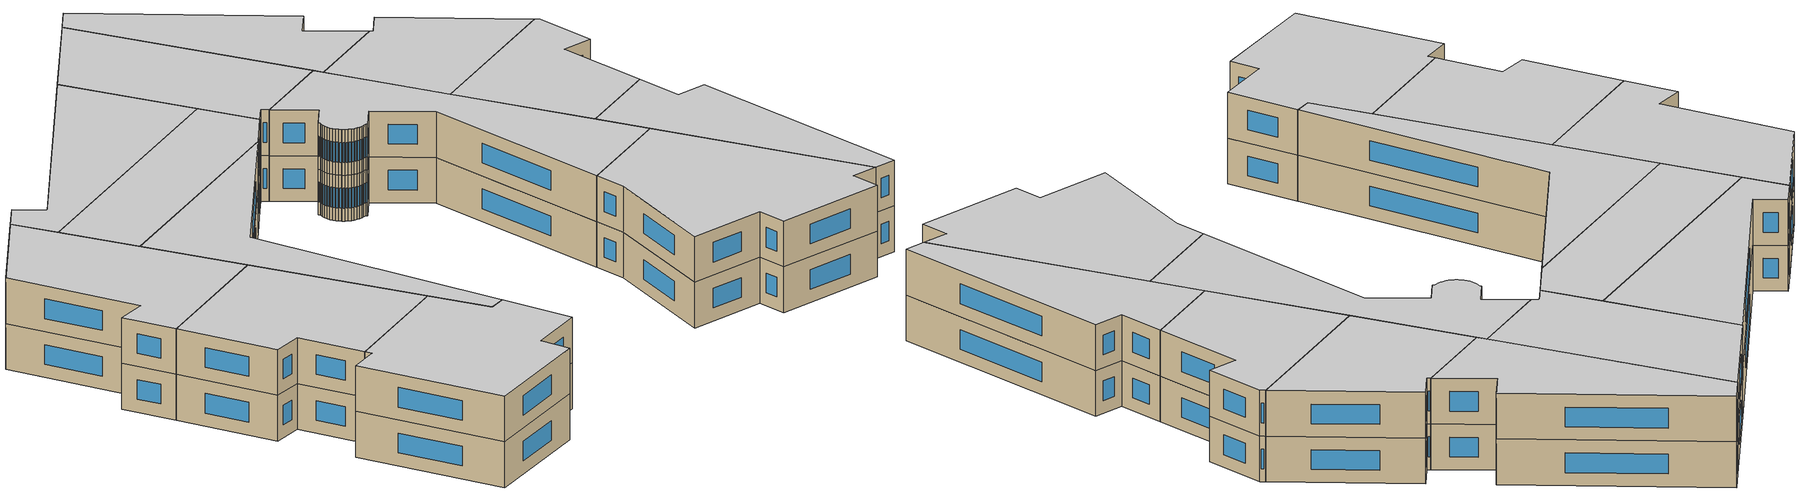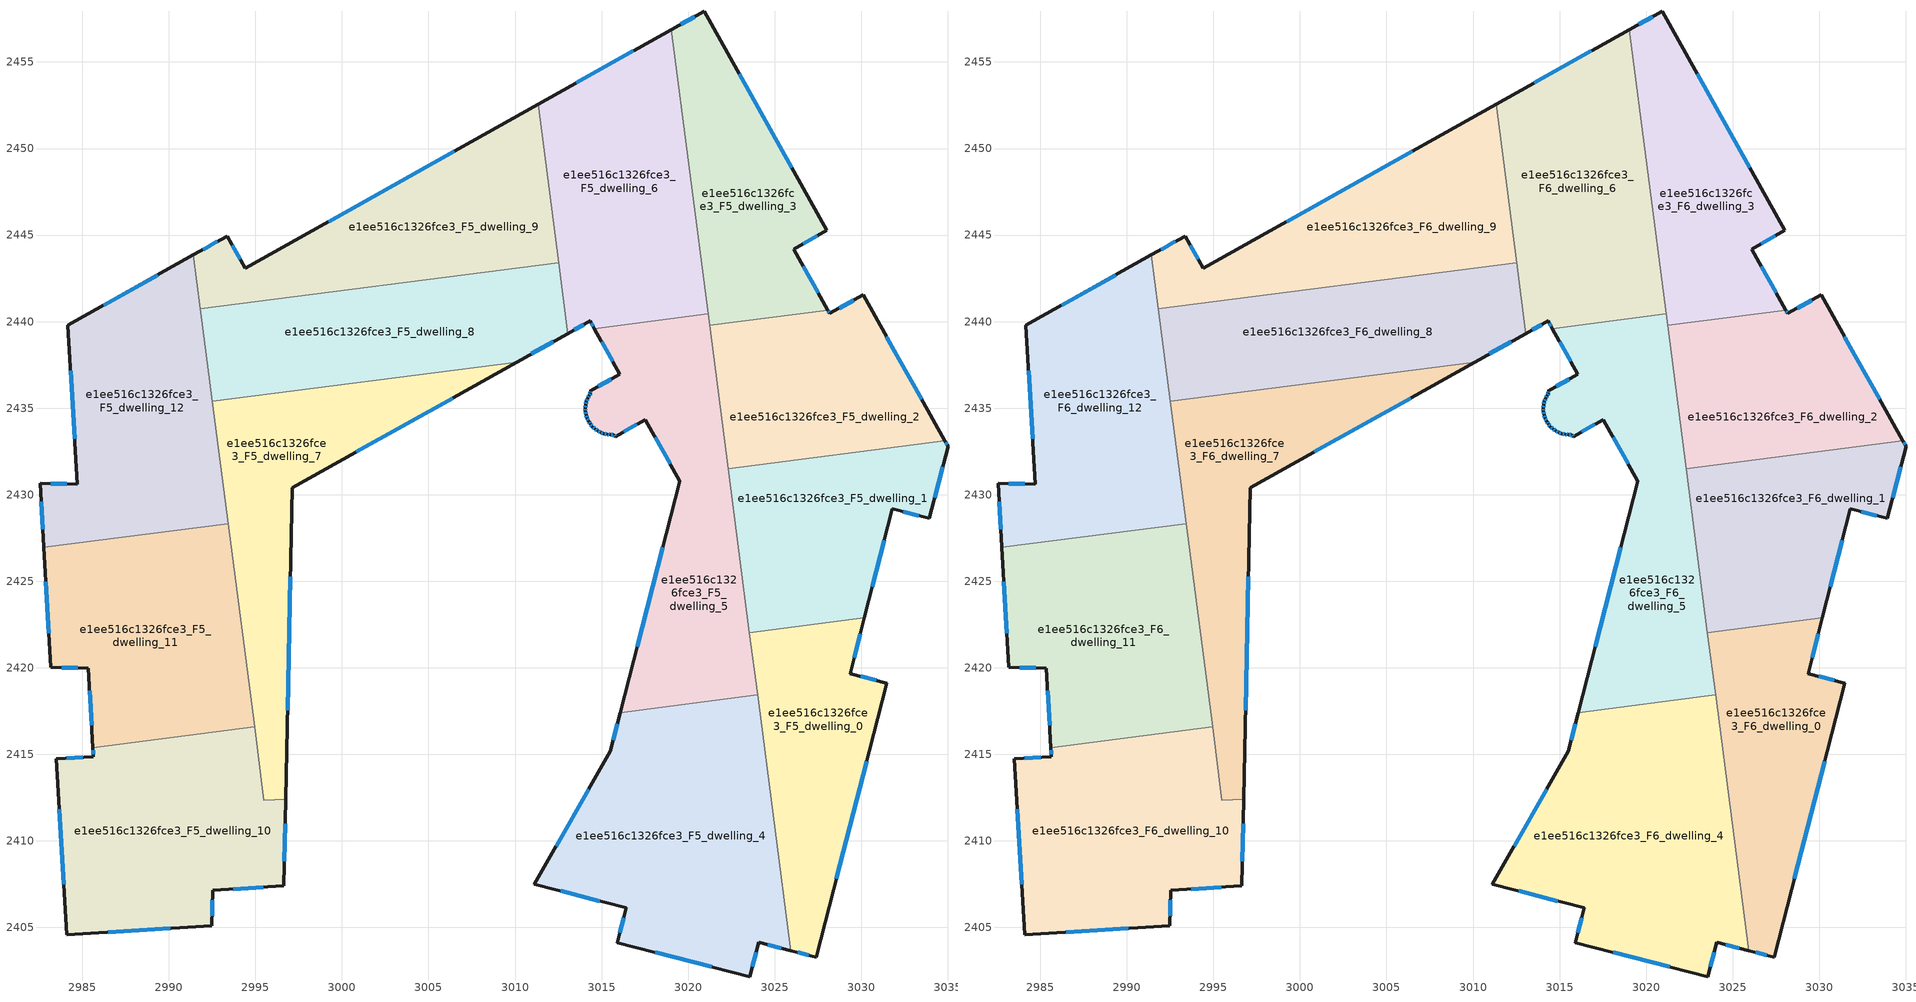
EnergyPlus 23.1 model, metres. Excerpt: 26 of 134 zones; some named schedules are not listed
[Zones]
e1ee516c1326fce3_F5_dwelling_0
 floor to e1ee516c1326fce3_F4_dwelling_0 (EU_floor_Construction): 3030.19,2422.88 3029.36,2419.67 3031.49,2419.12 3027.41,2403.29 3025.92,2403.67 3023.54,2422.03 z15
 wall outside (EU_wall_Construction): 3025.92,2403.67 3027.41,2403.29 3031.49,2419.12 3029.36,2419.67 3030.19,2422.88 z15:18
 wall to e1ee516c1326fce3_F5_dwelling_1 (EU_wall_Construction): 3030.19,2422.88 3023.54,2422.03 z15:18
 wall to e1ee516c1326fce3_F5_dwelling_4 (EU_wall_Construction): 3024.01,2418.43 3025.92,2403.67 z15:18
 wall to e1ee516c1326fce3_F5_dwelling_5 (EU_wall_Construction): 3023.54,2422.02 3024.01,2418.43 z15:18
 window (EU_Window_Construction): 3029.6,2420.59 3029.95,2421.97 / 3030.88,2419.28 3029.97,2419.51 / 3028.57,2407.81 3030.32,2414.6 / 3026.34,2403.56 3026.98,2403.4 z15.86:17.14
e1ee516c1326fce3_F5_dwelling_1
 floor to e1ee516c1326fce3_F4_dwelling_1 (EU_floor_Construction): 3034.84,2433.11 3035.01,2432.79 3033.94,2428.64 3031.8,2429.18 3030.19,2422.88 3023.54,2422.03 3022.32,2431.49 z15
 wall outside (EU_wall_Construction): 3030.19,2422.88 3031.8,2429.18 3033.94,2428.64 3035.01,2432.79 3034.84,2433.11 z15:18
 wall to e1ee516c1326fce3_F5_dwelling_2 (EU_wall_Construction): 3034.84,2433.11 3022.32,2431.49 z15:18
 wall to e1ee516c1326fce3_F5_dwelling_5 (EU_wall_Construction): 3022.32,2431.49 3023.54,2422.03 z15:18
 window (EU_Window_Construction): 3030.65,2424.68 3031.34,2427.38 / 3034.96,2432.89 3034.89,2433.02 / 3034.25,2429.83 3034.71,2431.61 / 3032.41,2429.03 3033.33,2428.79 z15.86:17.14
e1ee516c1326fce3_F5_dwelling_10
 floor to e1ee516c1326fce3_F4_dwelling_10 (EU_floor_Construction): 2994.95,2416.58 2995.5,2412.35 2996.75,2412.42 2996.64,2407.4 2992.53,2407.15 2992.48,2405.08 2984.1,2404.59 2983.5,2414.74 2985.64,2414.87 2985.61,2415.37 z15
 wall outside (EU_wall_Construction): 2985.61,2415.37 2985.64,2414.87 2983.5,2414.74 2984.1,2404.59 2992.48,2405.08 2992.53,2407.15 2996.64,2407.4 2996.75,2412.42 z15:18
 wall to e1ee516c1326fce3_F5_dwelling_11 (EU_wall_Construction): 2994.95,2416.58 2985.61,2415.37 z15:18
 wall to e1ee516c1326fce3_F5_dwelling_7 (EU_wall_Construction): 2996.75,2412.42 2995.5,2412.35 2994.95,2416.58 z15:18
 window (EU_Window_Construction): 2992.5,2405.67 2992.52,2406.56 / 2986.49,2404.73 2990.09,2404.94 / 2983.67,2411.84 2983.93,2407.49 / 2985.03,2414.83 2984.11,2414.78 / 2985.62,2415.23 2985.64,2415.01 / 2996.67,2408.83 2996.72,2410.98 / 2993.71,2407.22 2995.47,2407.33 z15.86:17.14
e1ee516c1326fce3_F5_dwelling_11
 floor to e1ee516c1326fce3_F4_dwelling_11 (EU_floor_Construction): 2993.43,2428.33 2994.95,2416.58 2985.61,2415.37 2985.34,2419.98 2983.18,2420.03 2982.78,2426.95 z15
 wall outside (EU_wall_Construction): 2982.78,2426.95 2983.18,2420.03 2985.34,2419.98 2985.61,2415.37 z15:18
 wall to e1ee516c1326fce3_F5_dwelling_12 (EU_wall_Construction): 2993.43,2428.33 2982.78,2426.95 z15:18
 wall to e1ee516c1326fce3_F5_dwelling_7 (EU_wall_Construction): 2994.95,2416.58 2993.43,2428.33 z15:18
 window (EU_Window_Construction): 2985.42,2418.66 2985.54,2416.69 / 2983.8,2420.02 2984.72,2419.99 / 2982.89,2424.97 2983.07,2422.01 z15.86:17.14
e1ee516c1326fce3_F5_dwelling_12
 floor to e1ee516c1326fce3_F4_dwelling_12 (EU_floor_Construction): 2991.42,2443.85 2993.43,2428.33 2982.78,2426.95 2982.56,2430.66 2984.71,2430.62 2984.17,2439.79 z15
 wall outside (EU_wall_Construction): 2991.42,2443.85 2984.17,2439.79 2984.71,2430.62 2982.56,2430.66 2982.78,2426.95 z15:18
 wall to e1ee516c1326fce3_F5_dwelling_8 (EU_wall_Construction): 2992.52,2435.39 2991.82,2440.73 z15:18
 wall to e1ee516c1326fce3_F5_dwelling_9 (EU_wall_Construction): 2991.82,2440.74 2991.42,2443.85 z15:18
 wall to e1ee516c1326fce3_F5_dwelling_7 (EU_wall_Construction): 2993.43,2428.33 2992.52,2435.39 z15:18
 window (EU_Window_Construction): 2989.35,2442.69 2986.24,2440.95 / 2982.62,2429.6 2982.71,2428.01 / 2984.1,2430.63 2983.17,2430.64 / 2984.33,2437.17 2984.56,2433.24 z15.86:17.14
e1ee516c1326fce3_F5_dwelling_2
 floor to e1ee516c1326fce3_F4_dwelling_2 (EU_floor_Construction): 3030.11,2441.54 3034.84,2433.11 3022.32,2431.49 3021.25,2439.79 3028.07,2440.67 3028.18,2440.47 z15
 wall outside (EU_wall_Construction): 3034.84,2433.11 3030.11,2441.54 3028.18,2440.47 3028.07,2440.67 z15:18
 wall to e1ee516c1326fce3_F5_dwelling_3 (EU_wall_Construction): 3028.07,2440.67 3021.25,2439.79 z15:18
 wall to e1ee516c1326fce3_F5_dwelling_5 (EU_wall_Construction): 3021.25,2439.79 3022.32,2431.49 z15:18
 window (EU_Window_Construction): 3028.15,2440.53 3028.1,2440.61 / 3029.56,2441.24 3028.73,2440.78 / 3033.48,2435.52 3031.46,2439.13 z15.86:17.14
e1ee516c1326fce3_F5_dwelling_3
 floor to e1ee516c1326fce3_F4_dwelling_3 (EU_floor_Construction): 3020.92,2457.93 3028.02,2445.27 3026.1,2444.19 3028.07,2440.67 3021.25,2439.79 3019.03,2456.87 z15
 wall outside (EU_wall_Construction): 3028.07,2440.67 3026.1,2444.19 3028.02,2445.27 3020.92,2457.93 3019.03,2456.87 z15:18
 wall to e1ee516c1326fce3_F5_dwelling_6 (EU_wall_Construction): 3019.04,2456.87 3021.16,2440.45 z15:18
 wall to e1ee516c1326fce3_F5_dwelling_5 (EU_wall_Construction): 3021.16,2440.45 3021.25,2439.79 z15:18
 window (EU_Window_Construction): 3020.38,2457.62 3019.57,2457.17 / 3025.99,2448.89 3022.95,2454.31 / 3026.65,2444.5 3027.47,2444.96 / 3027.51,2441.68 3026.66,2443.19 z15.86:17.14
e1ee516c1326fce3_F5_dwelling_4
 floor to e1ee516c1326fce3_F4_dwelling_4 (EU_floor_Construction): 3024.01,2418.43 3025.92,2403.67 3024.08,2404.14 3023.56,2402.16 3015.9,2404.13 3016.42,2406.14 3011.12,2407.5 3015.51,2415.18 3016.08,2417.41 z15
 wall outside (EU_wall_Construction): 3016.08,2417.41 3015.51,2415.18 3011.12,2407.5 3016.42,2406.14 3015.9,2404.13 3023.56,2402.16 3024.08,2404.14 3025.92,2403.67 z15:18
 wall to e1ee516c1326fce3_F5_dwelling_5 (EU_wall_Construction): 3024.01,2418.43 3016.08,2417.41 z15:18
 window (EU_Window_Construction): 3016.27,2405.56 3016.05,2404.7 / 3012.64,2407.11 3014.9,2406.53 / 3014.25,2412.98 3012.37,2409.69 / 3015.92,2416.77 3015.67,2415.82 / 3024.6,2404 3025.39,2403.8 / 3023.71,2402.72 3023.93,2403.57 / 3018.09,2403.57 3021.37,2402.72 z15.86:17.14
e1ee516c1326fce3_F5_dwelling_5
 floor to e1ee516c1326fce3_F4_dwelling_5 (EU_floor_Construction): 3021.16,2440.45 3024.01,2418.43 3016.08,2417.41 3019.53,2430.78 3017.53,2434.34 3015.78,2433.36 3015.71,2433.47 3015.51,2433.46 3015.32,2433.48 3015.12,2433.53 3014.94,2433.6 3014.77,2433.69 3014.61,2433.8 3014.47,2433.93 3014.34,2434.09 3014.25,2434.23 3014.24,2434.25 3014.16,2434.43 3014.1,2434.62 3014.07,2434.81 3014.06,2435 3014.08,2435.2 3014.12,2435.39 3014.19,2435.57 3014.28,2435.75 3014.37,2435.88 3014.31,2435.98 3016.06,2436.96 3014.59,2439.6 z15
 wall outside (EU_wall_Construction): 3014.59,2439.6 3016.06,2436.96 3014.31,2435.98 3014.37,2435.88 3014.28,2435.75 3014.19,2435.57 3014.12,2435.39 3014.08,2435.2 3014.06,2435 3014.07,2434.81 3014.1,2434.62 3014.16,2434.43 3014.24,2434.25 3014.25,2434.23 3014.34,2434.09 3014.47,2433.93 3014.61,2433.8 3014.77,2433.69 3014.94,2433.6 3015.12,2433.53 3015.32,2433.48 3015.51,2433.46 3015.71,2433.47 3015.78,2433.36 3017.53,2434.34 3019.53,2430.78 3016.08,2417.41 z15:18
 wall to e1ee516c1326fce3_F5_dwelling_6 (EU_wall_Construction): 3021.16,2440.45 3014.59,2439.6 z15:18
 window (EU_Window_Construction): 3018.54,2426.96 3017.07,2421.23 / 3018.1,2433.33 3018.96,2431.8 / 3016.28,2433.64 3017.03,2434.06 / 3015.73,2433.44 3015.76,2433.39 / 3015.57,2433.47 3015.65,2433.47 / 3015.37,2433.48 3015.46,2433.47 / 3015.18,2433.51 3015.26,2433.5 / 3014.99,2433.58 3015.07,2433.55 / 3014.82,2433.66 3014.89,2433.62 / 3014.66,2433.77 3014.72,2433.72 / 3014.51,2433.9 3014.57,2433.84 / 3014.38,2434.04 3014.43,2433.98 / 3014.28,2434.19 3014.32,2434.13 / 3014.18,2434.38 3014.22,2434.3 / 3014.12,2434.56 3014.14,2434.48 / 3014.08,2434.75 3014.09,2434.67 / 3014.06,2434.95 3014.07,2434.87 / 3014.07,2435.14 3014.07,2435.06 / 3014.11,2435.34 3014.09,2435.25 / 3014.17,2435.52 3014.14,2435.44 / 3014.26,2435.7 3014.22,2435.62 / 3014.35,2435.84 3014.31,2435.78 / 3014.33,2435.95 3014.36,2435.91 / 3015.56,2436.68 3014.81,2436.26 / 3015.01,2438.84 3015.64,2437.71 z15.86:17.14
e1ee516c1326fce3_F5_dwelling_6
 floor to e1ee516c1326fce3_F4_dwelling_6 (EU_floor_Construction): 3019.03,2456.87 3021.16,2440.45 3014.59,2439.6 3014.34,2440.04 3013.04,2439.31 3011.33,2452.55 z15
 wall outside (EU_wall_Construction): 3019.03,2456.87 3011.33,2452.55 / 3013.04,2439.31 3014.34,2440.04 3014.59,2439.6 z15:18
 wall to e1ee516c1326fce3_F5_dwelling_9 (EU_wall_Construction): 3011.33,2452.55 3012.51,2443.41 z15:18
 wall to e1ee516c1326fce3_F5_dwelling_8 (EU_wall_Construction): 3012.51,2443.41 3013.04,2439.31 z15:18
 window (EU_Window_Construction): 3016.83,2455.64 3013.53,2453.79 / 3014.41,2439.91 3014.51,2439.72 / 3013.41,2439.52 3013.97,2439.83 z15.86:17.14
e1ee516c1326fce3_F5_dwelling_7
 floor to e1ee516c1326fce3_F4_dwelling_7 (EU_floor_Construction): 3010.1,2437.66 2997.14,2430.39 2996.75,2412.42 2995.5,2412.35 2992.52,2435.39 z15
 wall outside (EU_wall_Construction): 2996.75,2412.42 2997.14,2430.39 3010.1,2437.66 z15:18
 wall to e1ee516c1326fce3_F5_dwelling_8 (EU_wall_Construction): 3010.1,2437.66 2992.52,2435.39 z15:18
 window (EU_Window_Construction): 3000.84,2432.47 3006.39,2435.58 / 2996.86,2417.56 2997.03,2425.26 z15.86:17.14
e1ee516c1326fce3_F5_dwelling_8
 floor to e1ee516c1326fce3_F4_dwelling_8 (EU_floor_Construction): 3012.51,2443.41 3013.04,2439.31 3010.1,2437.66 2992.52,2435.39 2991.82,2440.74 z15
 wall outside (EU_wall_Construction): 3010.1,2437.66 3013.04,2439.31 z15:18
 wall to e1ee516c1326fce3_F5_dwelling_9 (EU_wall_Construction): 3012.51,2443.41 2991.82,2440.74 z15:18
 window (EU_Window_Construction): 3010.94,2438.13 3012.2,2438.84 z15.86:17.14
e1ee516c1326fce3_F5_dwelling_9
 floor to e1ee516c1326fce3_F4_dwelling_9 (EU_floor_Construction): 3011.33,2452.55 3012.51,2443.41 2991.82,2440.74 2991.42,2443.85 2993.37,2444.95 2994.41,2443.07 z15
 wall outside (EU_wall_Construction): 3011.33,2452.55 2994.41,2443.07 2993.37,2444.95 2991.42,2443.85 z15:18
 window (EU_Window_Construction): 3006.5,2449.84 2999.25,2445.78 / 2992.81,2444.63 2991.98,2444.17 / 2994.11,2443.61 2993.67,2444.41 z15.86:17.14
e1ee516c1326fce3_F6_dwelling_0
 floor to e1ee516c1326fce3_F5_dwelling_0 (EU_floor_Construction): 3030.19,2422.88 3029.36,2419.67 3031.49,2419.12 3027.41,2403.29 3025.92,2403.67 3023.54,2422.03 z18
 wall outside (EU_wall_Construction): 3025.92,2403.67 3027.41,2403.29 3031.49,2419.12 3029.36,2419.67 3030.19,2422.88 z18:21
 wall to e1ee516c1326fce3_F6_dwelling_1 (EU_wall_Construction): 3030.19,2422.88 3023.54,2422.03 z18:21
 wall to e1ee516c1326fce3_F6_dwelling_4 (EU_wall_Construction): 3024.01,2418.43 3025.92,2403.67 z18:21
 wall to e1ee516c1326fce3_F6_dwelling_5 (EU_wall_Construction): 3023.54,2422.02 3024.01,2418.43 z18:21
 window (EU_Window_Construction): 3029.6,2420.59 3029.95,2421.97 / 3030.88,2419.28 3029.97,2419.51 / 3028.57,2407.81 3030.32,2414.6 / 3026.34,2403.56 3026.98,2403.4 z18.86:20.14
 ceiling to e1ee516c1326fce3_F7_dwelling_0 (EU_floor_Construction): 3027.41,2403.29 3031.49,2419.12 3029.36,2419.67 3030.19,2422.88 3023.54,2422.03 3025.92,2403.67 z21
e1ee516c1326fce3_F6_dwelling_1
 floor to e1ee516c1326fce3_F5_dwelling_1 (EU_floor_Construction): 3034.84,2433.11 3035.01,2432.79 3033.94,2428.64 3031.8,2429.18 3030.19,2422.88 3023.54,2422.03 3022.32,2431.49 z18
 wall outside (EU_wall_Construction): 3030.19,2422.88 3031.8,2429.18 3033.94,2428.64 3035.01,2432.79 3034.84,2433.11 z18:21
 wall to e1ee516c1326fce3_F6_dwelling_2 (EU_wall_Construction): 3034.84,2433.11 3022.32,2431.49 z18:21
 wall to e1ee516c1326fce3_F6_dwelling_5 (EU_wall_Construction): 3022.32,2431.49 3023.54,2422.03 z18:21
 window (EU_Window_Construction): 3030.65,2424.68 3031.34,2427.38 / 3034.96,2432.89 3034.89,2433.02 / 3034.25,2429.83 3034.71,2431.61 / 3032.41,2429.03 3033.33,2428.79 z18.86:20.14
 ceiling to e1ee516c1326fce3_F7_dwelling_1 (EU_floor_Construction): 3030.19,2422.88 3031.8,2429.18 3033.94,2428.64 3035.01,2432.79 3034.84,2433.11 3022.32,2431.49 3023.54,2422.03 z21
e1ee516c1326fce3_F6_dwelling_10
 floor to e1ee516c1326fce3_F5_dwelling_10 (EU_floor_Construction): 2994.95,2416.58 2995.5,2412.35 2996.75,2412.42 2996.64,2407.4 2992.53,2407.15 2992.48,2405.08 2984.1,2404.59 2983.5,2414.74 2985.64,2414.87 2985.61,2415.37 z18
 wall outside (EU_wall_Construction): 2985.61,2415.37 2985.64,2414.87 2983.5,2414.74 2984.1,2404.59 2992.48,2405.08 2992.53,2407.15 2996.64,2407.4 2996.75,2412.42 z18:21
 wall to e1ee516c1326fce3_F6_dwelling_11 (EU_wall_Construction): 2994.95,2416.58 2985.61,2415.37 z18:21
 wall to e1ee516c1326fce3_F6_dwelling_7 (EU_wall_Construction): 2996.75,2412.42 2995.5,2412.35 2994.95,2416.58 z18:21
 window (EU_Window_Construction): 2992.5,2405.67 2992.52,2406.56 / 2986.49,2404.73 2990.09,2404.94 / 2983.67,2411.84 2983.93,2407.49 / 2985.03,2414.83 2984.11,2414.78 / 2985.62,2415.23 2985.64,2415.01 / 2996.67,2408.83 2996.72,2410.98 / 2993.71,2407.22 2995.47,2407.33 z18.86:20.14
 ceiling to e1ee516c1326fce3_F7_dwelling_10 (EU_floor_Construction): 2996.64,2407.4 2996.75,2412.42 2995.5,2412.35 2994.95,2416.58 2985.61,2415.37 2985.64,2414.87 2983.5,2414.74 2984.1,2404.59 2992.48,2405.08 2992.53,2407.15 z21
e1ee516c1326fce3_F6_dwelling_11
 floor to e1ee516c1326fce3_F5_dwelling_11 (EU_floor_Construction): 2993.43,2428.33 2994.95,2416.58 2985.61,2415.37 2985.34,2419.98 2983.18,2420.03 2982.78,2426.95 z18
 wall outside (EU_wall_Construction): 2982.78,2426.95 2983.18,2420.03 2985.34,2419.98 2985.61,2415.37 z18:21
 wall to e1ee516c1326fce3_F6_dwelling_12 (EU_wall_Construction): 2993.43,2428.33 2982.78,2426.95 z18:21
 wall to e1ee516c1326fce3_F6_dwelling_7 (EU_wall_Construction): 2994.95,2416.58 2993.43,2428.33 z18:21
 window (EU_Window_Construction): 2985.42,2418.66 2985.54,2416.69 / 2983.8,2420.02 2984.72,2419.99 / 2982.89,2424.97 2983.07,2422.01 z18.86:20.14
 ceiling to e1ee516c1326fce3_F7_dwelling_11 (EU_floor_Construction): 2994.95,2416.58 2993.43,2428.33 2982.78,2426.95 2983.18,2420.03 2985.34,2419.98 2985.61,2415.37 z21
e1ee516c1326fce3_F6_dwelling_12
 floor to e1ee516c1326fce3_F5_dwelling_12 (EU_floor_Construction): 2991.42,2443.85 2993.43,2428.33 2982.78,2426.95 2982.56,2430.66 2984.71,2430.62 2984.17,2439.79 z18
 wall outside (EU_wall_Construction): 2991.42,2443.85 2984.17,2439.79 2984.71,2430.62 2982.56,2430.66 2982.78,2426.95 z18:21
 wall to e1ee516c1326fce3_F6_dwelling_8 (EU_wall_Construction): 2992.52,2435.39 2991.82,2440.73 z18:21
 wall to e1ee516c1326fce3_F6_dwelling_9 (EU_wall_Construction): 2991.82,2440.74 2991.42,2443.85 z18:21
 wall to e1ee516c1326fce3_F6_dwelling_7 (EU_wall_Construction): 2993.43,2428.33 2992.52,2435.39 z18:21
 window (EU_Window_Construction): 2989.35,2442.69 2986.24,2440.95 / 2982.62,2429.6 2982.71,2428.01 / 2984.1,2430.63 2983.17,2430.64 / 2984.33,2437.17 2984.56,2433.24 z18.86:20.14
 ceiling to e1ee516c1326fce3_F7_dwelling_12 (EU_floor_Construction): 2993.43,2428.33 2991.42,2443.85 2984.17,2439.79 2984.71,2430.62 2982.56,2430.66 2982.78,2426.95 z21
e1ee516c1326fce3_F6_dwelling_2
 floor to e1ee516c1326fce3_F5_dwelling_2 (EU_floor_Construction): 3030.11,2441.54 3034.84,2433.11 3022.32,2431.49 3021.25,2439.79 3028.07,2440.67 3028.18,2440.47 z18
 wall outside (EU_wall_Construction): 3034.84,2433.11 3030.11,2441.54 3028.18,2440.47 3028.07,2440.67 z18:21
 wall to e1ee516c1326fce3_F6_dwelling_3 (EU_wall_Construction): 3028.07,2440.67 3021.25,2439.79 z18:21
 wall to e1ee516c1326fce3_F6_dwelling_5 (EU_wall_Construction): 3021.25,2439.79 3022.32,2431.49 z18:21
 window (EU_Window_Construction): 3028.15,2440.53 3028.1,2440.61 / 3029.56,2441.24 3028.73,2440.78 / 3033.48,2435.52 3031.46,2439.13 z18.86:20.14
 ceiling to e1ee516c1326fce3_F7_dwelling_2 (EU_floor_Construction): 3034.84,2433.11 3030.11,2441.54 3028.18,2440.47 3028.07,2440.67 3021.25,2439.79 3022.32,2431.49 z21
e1ee516c1326fce3_F6_dwelling_3
 floor to e1ee516c1326fce3_F5_dwelling_3 (EU_floor_Construction): 3020.92,2457.93 3028.02,2445.27 3026.1,2444.19 3028.07,2440.67 3021.25,2439.79 3019.03,2456.87 z18
 wall outside (EU_wall_Construction): 3028.07,2440.67 3026.1,2444.19 3028.02,2445.27 3020.92,2457.93 3019.03,2456.87 z18:21
 wall to e1ee516c1326fce3_F6_dwelling_6 (EU_wall_Construction): 3019.04,2456.87 3021.16,2440.45 z18:21
 wall to e1ee516c1326fce3_F6_dwelling_5 (EU_wall_Construction): 3021.16,2440.45 3021.25,2439.79 z18:21
 window (EU_Window_Construction): 3020.38,2457.62 3019.57,2457.17 / 3025.99,2448.89 3022.95,2454.31 / 3026.65,2444.5 3027.47,2444.96 / 3027.51,2441.68 3026.66,2443.19 z18.86:20.14
 ceiling to e1ee516c1326fce3_F7_dwelling_3 (EU_floor_Construction): 3028.07,2440.67 3026.1,2444.19 3028.02,2445.27 3020.92,2457.93 3019.03,2456.87 3021.25,2439.79 z21
e1ee516c1326fce3_F6_dwelling_4
 floor to e1ee516c1326fce3_F5_dwelling_4 (EU_floor_Construction): 3024.01,2418.43 3025.92,2403.67 3024.08,2404.14 3023.56,2402.16 3015.9,2404.13 3016.42,2406.14 3011.12,2407.5 3015.51,2415.18 3016.08,2417.41 z18
 wall outside (EU_wall_Construction): 3016.08,2417.41 3015.51,2415.18 3011.12,2407.5 3016.42,2406.14 3015.9,2404.13 3023.56,2402.16 3024.08,2404.14 3025.92,2403.67 z18:21
 wall to e1ee516c1326fce3_F6_dwelling_5 (EU_wall_Construction): 3024.01,2418.43 3016.08,2417.41 z18:21
 window (EU_Window_Construction): 3016.27,2405.56 3016.05,2404.7 / 3012.64,2407.11 3014.9,2406.53 / 3014.25,2412.98 3012.37,2409.69 / 3015.92,2416.77 3015.67,2415.82 / 3024.6,2404 3025.39,2403.8 / 3023.71,2402.72 3023.93,2403.57 / 3018.09,2403.57 3021.37,2402.72 z18.86:20.14
 ceiling to e1ee516c1326fce3_F7_dwelling_4 (EU_floor_Construction): 3025.92,2403.67 3024.01,2418.43 3016.08,2417.41 3015.51,2415.18 3011.12,2407.5 3016.42,2406.14 3015.9,2404.13 3023.56,2402.16 3024.08,2404.14 z21
e1ee516c1326fce3_F6_dwelling_5
 floor to e1ee516c1326fce3_F5_dwelling_5 (EU_floor_Construction): 3021.16,2440.45 3024.01,2418.43 3016.08,2417.41 3019.53,2430.78 3017.53,2434.34 3015.78,2433.36 3015.71,2433.47 3015.51,2433.46 3015.32,2433.48 3015.12,2433.53 3014.94,2433.6 3014.77,2433.69 3014.61,2433.8 3014.47,2433.93 3014.34,2434.09 3014.25,2434.23 3014.24,2434.25 3014.16,2434.43 3014.1,2434.62 3014.07,2434.81 3014.06,2435 3014.08,2435.2 3014.12,2435.39 3014.19,2435.57 3014.28,2435.75 3014.37,2435.88 3014.31,2435.98 3016.06,2436.96 3014.59,2439.6 z18
 wall outside (EU_wall_Construction): 3014.59,2439.6 3016.06,2436.96 3014.31,2435.98 3014.37,2435.88 3014.28,2435.75 3014.19,2435.57 3014.12,2435.39 3014.08,2435.2 3014.06,2435 3014.07,2434.81 3014.1,2434.62 3014.16,2434.43 3014.24,2434.25 3014.25,2434.23 3014.34,2434.09 3014.47,2433.93 3014.61,2433.8 3014.77,2433.69 3014.94,2433.6 3015.12,2433.53 3015.32,2433.48 3015.51,2433.46 3015.71,2433.47 3015.78,2433.36 3017.53,2434.34 3019.53,2430.78 3016.08,2417.41 z18:21
 wall to e1ee516c1326fce3_F6_dwelling_6 (EU_wall_Construction): 3021.16,2440.45 3014.59,2439.6 z18:21
 window (EU_Window_Construction): 3018.54,2426.96 3017.07,2421.23 / 3018.1,2433.33 3018.96,2431.8 / 3016.28,2433.64 3017.03,2434.06 / 3015.73,2433.44 3015.76,2433.39 / 3015.57,2433.47 3015.65,2433.47 / 3015.37,2433.48 3015.46,2433.47 / 3015.18,2433.51 3015.26,2433.5 / 3014.99,2433.58 3015.07,2433.55 / 3014.82,2433.66 3014.89,2433.62 / 3014.66,2433.77 3014.72,2433.72 / 3014.51,2433.9 3014.57,2433.84 / 3014.38,2434.04 3014.43,2433.98 / 3014.28,2434.19 3014.32,2434.13 / 3014.18,2434.38 3014.22,2434.3 / 3014.12,2434.56 3014.14,2434.48 / 3014.08,2434.75 3014.09,2434.67 / 3014.06,2434.95 3014.07,2434.87 / 3014.07,2435.14 3014.07,2435.06 / 3014.11,2435.34 3014.09,2435.25 / 3014.17,2435.52 3014.14,2435.44 / 3014.26,2435.7 3014.22,2435.62 / 3014.35,2435.84 3014.31,2435.78 / 3014.33,2435.95 3014.36,2435.91 / 3015.56,2436.68 3014.81,2436.26 / 3015.01,2438.84 3015.64,2437.71 z18.86:20.14
 ceiling to e1ee516c1326fce3_F7_dwelling_5 (EU_floor_Construction): 3024.01,2418.43 3021.16,2440.45 3014.59,2439.6 3016.06,2436.96 3014.31,2435.98 3014.37,2435.88 3014.28,2435.75 3014.19,2435.57 3014.12,2435.39 3014.08,2435.2 3014.06,2435 3014.07,2434.81 3014.1,2434.62 3014.16,2434.43 3014.24,2434.25 3014.25,2434.23 3014.34,2434.09 3014.47,2433.93 3014.61,2433.8 3014.77,2433.69 3014.94,2433.6 3015.12,2433.53 3015.32,2433.48 3015.51,2433.46 3015.71,2433.47 3015.78,2433.36 3017.53,2434.34 3019.53,2430.78 3016.08,2417.41 z21
e1ee516c1326fce3_F6_dwelling_6
 floor to e1ee516c1326fce3_F5_dwelling_6 (EU_floor_Construction): 3019.03,2456.87 3021.16,2440.45 3014.59,2439.6 3014.34,2440.04 3013.04,2439.31 3011.33,2452.55 z18
 wall outside (EU_wall_Construction): 3019.03,2456.87 3011.33,2452.55 / 3013.04,2439.31 3014.34,2440.04 3014.59,2439.6 z18:21
 wall to e1ee516c1326fce3_F6_dwelling_9 (EU_wall_Construction): 3011.33,2452.55 3012.51,2443.41 z18:21
 wall to e1ee516c1326fce3_F6_dwelling_8 (EU_wall_Construction): 3012.51,2443.41 3013.04,2439.31 z18:21
 window (EU_Window_Construction): 3016.83,2455.64 3013.53,2453.79 / 3014.41,2439.91 3014.51,2439.72 / 3013.41,2439.52 3013.97,2439.83 z18.86:20.14
 ceiling to e1ee516c1326fce3_F7_dwelling_6 (EU_floor_Construction): 3021.16,2440.45 3019.03,2456.87 3011.33,2452.55 3013.04,2439.31 3014.34,2440.04 3014.59,2439.6 z21
e1ee516c1326fce3_F6_dwelling_7
 floor to e1ee516c1326fce3_F5_dwelling_7 (EU_floor_Construction): 3010.1,2437.66 2997.14,2430.39 2996.75,2412.42 2995.5,2412.35 2992.52,2435.39 z18
 wall outside (EU_wall_Construction): 2996.75,2412.42 2997.14,2430.39 3010.1,2437.66 z18:21
 wall to e1ee516c1326fce3_F6_dwelling_8 (EU_wall_Construction): 3010.1,2437.66 2992.52,2435.39 z18:21
 window (EU_Window_Construction): 3000.84,2432.47 3006.39,2435.58 / 2996.86,2417.56 2997.03,2425.26 z18.86:20.14
 ceiling to e1ee516c1326fce3_F7_dwelling_7 (EU_floor_Construction): 2996.75,2412.42 2997.14,2430.39 3010.1,2437.66 2992.52,2435.39 2995.5,2412.35 z21
e1ee516c1326fce3_F6_dwelling_8
 floor to e1ee516c1326fce3_F5_dwelling_8 (EU_floor_Construction): 3012.51,2443.41 3013.04,2439.31 3010.1,2437.66 2992.52,2435.39 2991.82,2440.74 z18
 wall outside (EU_wall_Construction): 3010.1,2437.66 3013.04,2439.31 z18:21
 wall to e1ee516c1326fce3_F6_dwelling_9 (EU_wall_Construction): 3012.51,2443.41 2991.82,2440.74 z18:21
 window (EU_Window_Construction): 3010.94,2438.13 3012.2,2438.84 z18.86:20.14
 ceiling to e1ee516c1326fce3_F7_dwelling_8 (EU_floor_Construction): 3010.1,2437.66 3013.04,2439.31 3012.51,2443.41 2991.82,2440.74 2992.52,2435.39 z21
e1ee516c1326fce3_F6_dwelling_9
 floor to e1ee516c1326fce3_F5_dwelling_9 (EU_floor_Construction): 3011.33,2452.55 3012.51,2443.41 2991.82,2440.74 2991.42,2443.85 2993.37,2444.95 2994.41,2443.07 z18
 wall outside (EU_wall_Construction): 3011.33,2452.55 2994.41,2443.07 2993.37,2444.95 2991.42,2443.85 z18:21
 window (EU_Window_Construction): 3006.5,2449.84 2999.25,2445.78 / 2992.81,2444.63 2991.98,2444.17 / 2994.11,2443.61 2993.67,2444.41 z18.86:20.14
 ceiling to e1ee516c1326fce3_F7_dwelling_9 (EU_floor_Construction): 3012.51,2443.41 3011.33,2452.55 2994.41,2443.07 2993.37,2444.95 2991.42,2443.85 2991.82,2440.74 z21
[Building]
EU S2 Campaign: North Axis=0; Terrain=City; Solar Distribution=FullExterior
[Site:Location]
Helsinki-Vantaa.AP: Latitude=60.317; Longitude=24.963; Time Zone=2; Elevation=54.6
[SizingPeriod:WeatherFileDays]
AnnualSizingPeriod: Begin Month=1; Begin Day of Month=1; End Month=12; End Day of Month=31; Day of Week for Start Day=Monday; Use Weather File Daylight Saving Period=No; Use Weather File Rain and Snow Indicators=No
[MATERIAL]
EU_InternalMass_Material: Roughness=MediumRough; Thickness=0.1; Conductivity=1; Density=1800; Specific Heat=900; Thermal Absorptance=0.9; Solar Absorptance=0.7; Visible Absorptance=0.7
[MATERIAL:NOMASS] Roughness=MediumRough; Thermal Absorptance=0.9; Solar Absorptance=0.7; Visible Absorptance=0.7
Name | Thermal Resistance
EU_wall_NoMass | 5.91765
EU_floor_NoMass | 6.2875
[WINDOWMATERIAL:SIMPLEGLAZINGSYSTEM]
EU_Window_SimpleGlazing: UFactor=0.994035; Solar Heat Gain Coefficient=0.7; Visible Transmittance=0.7
[CONSTRUCTION]
EU_wall_Construction: EU_wall_NoMass
EU_floor_Construction: EU_floor_NoMass
EU_Window_Construction: EU_Window_SimpleGlazing
EU_InternalMass_Construction: EU_InternalMass_Material
[ZONE] Type=1; Multiplier=1; Ceiling Height=autocalculate; Floor Area=autocalculate; Part of Total Floor Area=Yes
Name | Volume
e1ee516c1326fce3_F5_dwelling_0; e1ee516c1326fce3_F6_dwelling_0 | 274.247
e1ee516c1326fce3_F5_dwelling_1; e1ee516c1326fce3_F6_dwelling_1 | 274.235
e1ee516c1326fce3_F5_dwelling_10; e1ee516c1326fce3_F6_dwelling_10 | 378.835
e1ee516c1326fce3_F5_dwelling_11; e1ee516c1326fce3_F6_dwelling_11 | 365.65
e1ee516c1326fce3_F5_dwelling_12; e1ee516c1326fce3_F6_dwelling_12 | 365.657
e1ee516c1326fce3_F5_dwelling_2; e1ee516c1326fce3_F6_dwelling_2 | 275.848
e1ee516c1326fce3_F5_dwelling_3; e1ee516c1326fce3_F6_dwelling_3 | 272.661
e1ee516c1326fce3_F5_dwelling_4; e1ee516c1326fce3_F6_dwelling_4 | 467.752
e1ee516c1326fce3_F5_dwelling_5; e1ee516c1326fce3_F6_dwelling_5 | 365.629
e1ee516c1326fce3_F5_dwelling_6; e1ee516c1326fce3_F6_dwelling_6 | 365.691
e1ee516c1326fce3_F5_dwelling_7; e1ee516c1326fce3_F6_dwelling_7 | 318.437
e1ee516c1326fce3_F5_dwelling_8; e1ee516c1326fce3_F6_dwelling_8 | 331.663
e1ee516c1326fce3_F5_dwelling_9; e1ee516c1326fce3_F6_dwelling_9 | 331.638
[INTERNALMASS] Construction=EU_InternalMass_Construction
Name | Zone or ZoneList | Surface Area
e1ee516c1326fce3_F5_dwelling_0_EU_InternalMass | e1ee516c1326fce3_F5_dwelling_0 | 91.4213
e1ee516c1326fce3_F5_dwelling_1_EU_InternalMass | e1ee516c1326fce3_F5_dwelling_1 | 91.412
e1ee516c1326fce3_F5_dwelling_2_EU_InternalMass | e1ee516c1326fce3_F5_dwelling_2 | 91.9469
e1ee516c1326fce3_F5_dwelling_3_EU_InternalMass | e1ee516c1326fce3_F5_dwelling_3 | 90.8867
e1ee516c1326fce3_F5_dwelling_4_EU_InternalMass | e1ee516c1326fce3_F5_dwelling_4 | 155.915
e1ee516c1326fce3_F5_dwelling_5_EU_InternalMass | e1ee516c1326fce3_F5_dwelling_5 | 121.875
e1ee516c1326fce3_F5_dwelling_6_EU_InternalMass | e1ee516c1326fce3_F5_dwelling_6 | 121.895
e1ee516c1326fce3_F5_dwelling_7_EU_InternalMass | e1ee516c1326fce3_F5_dwelling_7 | 106.146
e1ee516c1326fce3_F5_dwelling_8_EU_InternalMass | e1ee516c1326fce3_F5_dwelling_8 | 110.554
e1ee516c1326fce3_F5_dwelling_9_EU_InternalMass | e1ee516c1326fce3_F5_dwelling_9 | 110.546
e1ee516c1326fce3_F5_dwelling_10_EU_InternalMass | e1ee516c1326fce3_F5_dwelling_10 | 126.282
e1ee516c1326fce3_F5_dwelling_11_EU_InternalMass | e1ee516c1326fce3_F5_dwelling_11 | 121.883
e1ee516c1326fce3_F5_dwelling_12_EU_InternalMass | e1ee516c1326fce3_F5_dwelling_12 | 121.886
e1ee516c1326fce3_F6_dwelling_0_EU_InternalMass | e1ee516c1326fce3_F6_dwelling_0 | 91.4213
e1ee516c1326fce3_F6_dwelling_1_EU_InternalMass | e1ee516c1326fce3_F6_dwelling_1 | 91.412
e1ee516c1326fce3_F6_dwelling_2_EU_InternalMass | e1ee516c1326fce3_F6_dwelling_2 | 91.9469
e1ee516c1326fce3_F6_dwelling_3_EU_InternalMass | e1ee516c1326fce3_F6_dwelling_3 | 90.8867
e1ee516c1326fce3_F6_dwelling_4_EU_InternalMass | e1ee516c1326fce3_F6_dwelling_4 | 155.915
e1ee516c1326fce3_F6_dwelling_5_EU_InternalMass | e1ee516c1326fce3_F6_dwelling_5 | 121.875
e1ee516c1326fce3_F6_dwelling_6_EU_InternalMass | e1ee516c1326fce3_F6_dwelling_6 | 121.895
e1ee516c1326fce3_F6_dwelling_7_EU_InternalMass | e1ee516c1326fce3_F6_dwelling_7 | 106.146
e1ee516c1326fce3_F6_dwelling_8_EU_InternalMass | e1ee516c1326fce3_F6_dwelling_8 | 110.554
e1ee516c1326fce3_F6_dwelling_9_EU_InternalMass | e1ee516c1326fce3_F6_dwelling_9 | 110.546
e1ee516c1326fce3_F6_dwelling_10_EU_InternalMass | e1ee516c1326fce3_F6_dwelling_10 | 126.282
e1ee516c1326fce3_F6_dwelling_11_EU_InternalMass | e1ee516c1326fce3_F6_dwelling_11 | 121.883
e1ee516c1326fce3_F6_dwelling_12_EU_InternalMass | e1ee516c1326fce3_F6_dwelling_12 | 121.886
[OTHEREQUIPMENT] Fuel Type=Electricity; Design Level Calculation Method=Watts/Area; Power per Zone Floor Area=1; Fraction Latent=0; Fraction Radiant=0; Fraction Lost=0; Carbon Dioxide Generation Rate=0; EndUse Subcategory=EU_Step8_InternalGains
Name | Zone or ZoneList or Space or SpaceList | Schedule
EU_Step8_InternalGain_e1ee516c1326fce3_F5_dwelling_0_f000 | e1ee516c1326fce3_F5_dwelling_0 | EU_Step8_GainSchedule_e1ee516c1326fce3_F5_dwelling_0_f000
EU_Step8_InternalGain_e1ee516c1326fce3_F5_dwelling_1_f000 | e1ee516c1326fce3_F5_dwelling_1 | EU_Step8_GainSchedule_e1ee516c1326fce3_F5_dwelling_1_f000
EU_Step8_InternalGain_e1ee516c1326fce3_F5_dwelling_2_f000 | e1ee516c1326fce3_F5_dwelling_2 | EU_Step8_GainSchedule_e1ee516c1326fce3_F5_dwelling_2_f000
EU_Step8_InternalGain_e1ee516c1326fce3_F5_dwelling_3_f000 | e1ee516c1326fce3_F5_dwelling_3 | EU_Step8_GainSchedule_e1ee516c1326fce3_F5_dwelling_3_f000
EU_Step8_InternalGain_e1ee516c1326fce3_F5_dwelling_4_f000 | e1ee516c1326fce3_F5_dwelling_4 | EU_Step8_GainSchedule_e1ee516c1326fce3_F5_dwelling_4_f000
EU_Step8_InternalGain_e1ee516c1326fce3_F5_dwelling_5_f000 | e1ee516c1326fce3_F5_dwelling_5 | EU_Step8_GainSchedule_e1ee516c1326fce3_F5_dwelling_5_f000
EU_Step8_InternalGain_e1ee516c1326fce3_F5_dwelling_6_f000 | e1ee516c1326fce3_F5_dwelling_6 | EU_Step8_GainSchedule_e1ee516c1326fce3_F5_dwelling_6_f000
EU_Step8_InternalGain_e1ee516c1326fce3_F5_dwelling_7_f000 | e1ee516c1326fce3_F5_dwelling_7 | EU_Step8_GainSchedule_e1ee516c1326fce3_F5_dwelling_7_f000
EU_Step8_InternalGain_e1ee516c1326fce3_F5_dwelling_8_f000 | e1ee516c1326fce3_F5_dwelling_8 | EU_Step8_GainSchedule_e1ee516c1326fce3_F5_dwelling_8_f000
EU_Step8_InternalGain_e1ee516c1326fce3_F5_dwelling_9_f000 | e1ee516c1326fce3_F5_dwelling_9 | EU_Step8_GainSchedule_e1ee516c1326fce3_F5_dwelling_9_f000
EU_Step8_InternalGain_e1ee516c1326fce3_F5_dwelling_10_f000 | e1ee516c1326fce3_F5_dwelling_10 | EU_Step8_GainSchedule_e1ee516c1326fce3_F5_dwelling_10_f000
EU_Step8_InternalGain_e1ee516c1326fce3_F5_dwelling_11_f000 | e1ee516c1326fce3_F5_dwelling_11 | EU_Step8_GainSchedule_e1ee516c1326fce3_F5_dwelling_11_f000
EU_Step8_InternalGain_e1ee516c1326fce3_F5_dwelling_12_f000 | e1ee516c1326fce3_F5_dwelling_12 | EU_Step8_GainSchedule_e1ee516c1326fce3_F5_dwelling_12_f000
EU_Step8_InternalGain_e1ee516c1326fce3_F6_dwelling_0_f000 | e1ee516c1326fce3_F6_dwelling_0 | EU_Step8_GainSchedule_e1ee516c1326fce3_F6_dwelling_0_f000
EU_Step8_InternalGain_e1ee516c1326fce3_F6_dwelling_1_f000 | e1ee516c1326fce3_F6_dwelling_1 | EU_Step8_GainSchedule_e1ee516c1326fce3_F6_dwelling_1_f000
EU_Step8_InternalGain_e1ee516c1326fce3_F6_dwelling_2_f000 | e1ee516c1326fce3_F6_dwelling_2 | EU_Step8_GainSchedule_e1ee516c1326fce3_F6_dwelling_2_f000
EU_Step8_InternalGain_e1ee516c1326fce3_F6_dwelling_3_f000 | e1ee516c1326fce3_F6_dwelling_3 | EU_Step8_GainSchedule_e1ee516c1326fce3_F6_dwelling_3_f000
EU_Step8_InternalGain_e1ee516c1326fce3_F6_dwelling_4_f000 | e1ee516c1326fce3_F6_dwelling_4 | EU_Step8_GainSchedule_e1ee516c1326fce3_F6_dwelling_4_f000
EU_Step8_InternalGain_e1ee516c1326fce3_F6_dwelling_5_f000 | e1ee516c1326fce3_F6_dwelling_5 | EU_Step8_GainSchedule_e1ee516c1326fce3_F6_dwelling_5_f000
EU_Step8_InternalGain_e1ee516c1326fce3_F6_dwelling_6_f000 | e1ee516c1326fce3_F6_dwelling_6 | EU_Step8_GainSchedule_e1ee516c1326fce3_F6_dwelling_6_f000
EU_Step8_InternalGain_e1ee516c1326fce3_F6_dwelling_7_f000 | e1ee516c1326fce3_F6_dwelling_7 | EU_Step8_GainSchedule_e1ee516c1326fce3_F6_dwelling_7_f000
EU_Step8_InternalGain_e1ee516c1326fce3_F6_dwelling_8_f000 | e1ee516c1326fce3_F6_dwelling_8 | EU_Step8_GainSchedule_e1ee516c1326fce3_F6_dwelling_8_f000
EU_Step8_InternalGain_e1ee516c1326fce3_F6_dwelling_9_f000 | e1ee516c1326fce3_F6_dwelling_9 | EU_Step8_GainSchedule_e1ee516c1326fce3_F6_dwelling_9_f000
EU_Step8_InternalGain_e1ee516c1326fce3_F6_dwelling_10_f000 | e1ee516c1326fce3_F6_dwelling_10 | EU_Step8_GainSchedule_e1ee516c1326fce3_F6_dwelling_10_f000
EU_Step8_InternalGain_e1ee516c1326fce3_F6_dwelling_11_f000 | e1ee516c1326fce3_F6_dwelling_11 | EU_Step8_GainSchedule_e1ee516c1326fce3_F6_dwelling_11_f000
EU_Step8_InternalGain_e1ee516c1326fce3_F6_dwelling_12_f000 | e1ee516c1326fce3_F6_dwelling_12 | EU_Step8_GainSchedule_e1ee516c1326fce3_F6_dwelling_12_f000
[ZONEVENTILATION:DESIGNFLOWRATE] Schedule=EU_AlwaysOn; Design Flow Rate Calculation Method=AirChanges/Hour; Air Changes per Hour=0.596421; Ventilation Type=Natural; Fan Pressure Rise=0; Fan Total Efficiency=1; Constant Term Coefficient=1; Temperature Term Coefficient=0; Velocity Term Coefficient=0; Velocity Squared Term Coefficient=0; Minimum Indoor Temperature=-100; Maximum Indoor Temperature=100; Delta Temperature=-100; Minimum Outdoor Temperature=-100; Maximum Outdoor Temperature=100; Maximum Wind Speed=40
Name | Zone or ZoneList or Space or SpaceList
EU_ConstantAir_e1ee516c1326fce3_F5_dwelling_0 | e1ee516c1326fce3_F5_dwelling_0
EU_ConstantAir_e1ee516c1326fce3_F5_dwelling_1 | e1ee516c1326fce3_F5_dwelling_1
EU_ConstantAir_e1ee516c1326fce3_F5_dwelling_2 | e1ee516c1326fce3_F5_dwelling_2
EU_ConstantAir_e1ee516c1326fce3_F5_dwelling_3 | e1ee516c1326fce3_F5_dwelling_3
EU_ConstantAir_e1ee516c1326fce3_F5_dwelling_4 | e1ee516c1326fce3_F5_dwelling_4
EU_ConstantAir_e1ee516c1326fce3_F5_dwelling_5 | e1ee516c1326fce3_F5_dwelling_5
EU_ConstantAir_e1ee516c1326fce3_F5_dwelling_6 | e1ee516c1326fce3_F5_dwelling_6
EU_ConstantAir_e1ee516c1326fce3_F5_dwelling_7 | e1ee516c1326fce3_F5_dwelling_7
EU_ConstantAir_e1ee516c1326fce3_F5_dwelling_8 | e1ee516c1326fce3_F5_dwelling_8
EU_ConstantAir_e1ee516c1326fce3_F5_dwelling_9 | e1ee516c1326fce3_F5_dwelling_9
EU_ConstantAir_e1ee516c1326fce3_F5_dwelling_10 | e1ee516c1326fce3_F5_dwelling_10
EU_ConstantAir_e1ee516c1326fce3_F5_dwelling_11 | e1ee516c1326fce3_F5_dwelling_11
EU_ConstantAir_e1ee516c1326fce3_F5_dwelling_12 | e1ee516c1326fce3_F5_dwelling_12
EU_ConstantAir_e1ee516c1326fce3_F6_dwelling_0 | e1ee516c1326fce3_F6_dwelling_0
EU_ConstantAir_e1ee516c1326fce3_F6_dwelling_1 | e1ee516c1326fce3_F6_dwelling_1
EU_ConstantAir_e1ee516c1326fce3_F6_dwelling_2 | e1ee516c1326fce3_F6_dwelling_2
EU_ConstantAir_e1ee516c1326fce3_F6_dwelling_3 | e1ee516c1326fce3_F6_dwelling_3
EU_ConstantAir_e1ee516c1326fce3_F6_dwelling_4 | e1ee516c1326fce3_F6_dwelling_4
EU_ConstantAir_e1ee516c1326fce3_F6_dwelling_5 | e1ee516c1326fce3_F6_dwelling_5
EU_ConstantAir_e1ee516c1326fce3_F6_dwelling_6 | e1ee516c1326fce3_F6_dwelling_6
EU_ConstantAir_e1ee516c1326fce3_F6_dwelling_7 | e1ee516c1326fce3_F6_dwelling_7
EU_ConstantAir_e1ee516c1326fce3_F6_dwelling_8 | e1ee516c1326fce3_F6_dwelling_8
EU_ConstantAir_e1ee516c1326fce3_F6_dwelling_9 | e1ee516c1326fce3_F6_dwelling_9
EU_ConstantAir_e1ee516c1326fce3_F6_dwelling_10 | e1ee516c1326fce3_F6_dwelling_10
EU_ConstantAir_e1ee516c1326fce3_F6_dwelling_11 | e1ee516c1326fce3_F6_dwelling_11
EU_ConstantAir_e1ee516c1326fce3_F6_dwelling_12 | e1ee516c1326fce3_F6_dwelling_12
[HVACTEMPLATE:ZONE:IDEALLOADSAIRSYSTEM] System Availability Schedule=EU_AlwaysOn; Maximum Heating Supply Air Temperature=50; Minimum Cooling Supply Air Temperature=13; Maximum Heating Supply Air Humidity Ratio=0.0156; Minimum Cooling Supply Air Humidity Ratio=0.0077; Heating Limit=NoLimit; Cooling Limit=NoLimit; Heating Availability Schedule=EU_AlwaysOn; Cooling Availability Schedule=EU_CoolingOff; Dehumidification Control Type=ConstantSensibleHeatRatio; Cooling Sensible Heat Ratio=0.7; Dehumidification Setpoint=60; Humidification Control Type=None; Humidification Setpoint=30; Outdoor Air Method=None; Outdoor Air Flow Rate per Person=0.00944; Outdoor Air Flow Rate per Zone Floor Area=0; Outdoor Air Flow Rate per Zone=0; Demand Controlled Ventilation Type=None; Outdoor Air Economizer Type=NoEconomizer; Heat Recovery Type=None; Sensible Heat Recovery Effectiveness=0.7; Latent Heat Recovery Effectiveness=0.65
Name | Template Thermostat
e1ee516c1326fce3_F5_dwelling_0 | EU_HeatOnly_e1ee516c1326fce3_F5_dwelling_0
e1ee516c1326fce3_F5_dwelling_1 | EU_HeatOnly_e1ee516c1326fce3_F5_dwelling_1
e1ee516c1326fce3_F5_dwelling_2 | EU_HeatOnly_e1ee516c1326fce3_F5_dwelling_2
e1ee516c1326fce3_F5_dwelling_3 | EU_HeatOnly_e1ee516c1326fce3_F5_dwelling_3
e1ee516c1326fce3_F5_dwelling_4 | EU_HeatOnly_e1ee516c1326fce3_F5_dwelling_4
e1ee516c1326fce3_F5_dwelling_5 | EU_HeatOnly_e1ee516c1326fce3_F5_dwelling_5
e1ee516c1326fce3_F5_dwelling_6 | EU_HeatOnly_e1ee516c1326fce3_F5_dwelling_6
e1ee516c1326fce3_F5_dwelling_7 | EU_HeatOnly_e1ee516c1326fce3_F5_dwelling_7
e1ee516c1326fce3_F5_dwelling_8 | EU_HeatOnly_e1ee516c1326fce3_F5_dwelling_8
e1ee516c1326fce3_F5_dwelling_9 | EU_HeatOnly_e1ee516c1326fce3_F5_dwelling_9
e1ee516c1326fce3_F5_dwelling_10 | EU_HeatOnly_e1ee516c1326fce3_F5_dwelling_10
e1ee516c1326fce3_F5_dwelling_11 | EU_HeatOnly_e1ee516c1326fce3_F5_dwelling_11
e1ee516c1326fce3_F5_dwelling_12 | EU_HeatOnly_e1ee516c1326fce3_F5_dwelling_12
e1ee516c1326fce3_F6_dwelling_0 | EU_HeatOnly_e1ee516c1326fce3_F6_dwelling_0
e1ee516c1326fce3_F6_dwelling_1 | EU_HeatOnly_e1ee516c1326fce3_F6_dwelling_1
e1ee516c1326fce3_F6_dwelling_2 | EU_HeatOnly_e1ee516c1326fce3_F6_dwelling_2
e1ee516c1326fce3_F6_dwelling_3 | EU_HeatOnly_e1ee516c1326fce3_F6_dwelling_3
e1ee516c1326fce3_F6_dwelling_4 | EU_HeatOnly_e1ee516c1326fce3_F6_dwelling_4
e1ee516c1326fce3_F6_dwelling_5 | EU_HeatOnly_e1ee516c1326fce3_F6_dwelling_5
e1ee516c1326fce3_F6_dwelling_6 | EU_HeatOnly_e1ee516c1326fce3_F6_dwelling_6
e1ee516c1326fce3_F6_dwelling_7 | EU_HeatOnly_e1ee516c1326fce3_F6_dwelling_7
e1ee516c1326fce3_F6_dwelling_8 | EU_HeatOnly_e1ee516c1326fce3_F6_dwelling_8
e1ee516c1326fce3_F6_dwelling_9 | EU_HeatOnly_e1ee516c1326fce3_F6_dwelling_9
e1ee516c1326fce3_F6_dwelling_10 | EU_HeatOnly_e1ee516c1326fce3_F6_dwelling_10
e1ee516c1326fce3_F6_dwelling_11 | EU_HeatOnly_e1ee516c1326fce3_F6_dwelling_11
e1ee516c1326fce3_F6_dwelling_12 | EU_HeatOnly_e1ee516c1326fce3_F6_dwelling_12
[SIZING:ZONE] Zone Cooling Design Supply Air Temperature Input Method=SupplyAirTemperature; Zone Cooling Design Supply Air Temperature=13; Zone Heating Design Supply Air Temperature Input Method=SupplyAirTemperature; Zone Heating Design Supply Air Temperature=50; Zone Cooling Design Supply Air Humidity Ratio=0.008; Zone Heating Design Supply Air Humidity Ratio=0.008; Cooling Design Air Flow Method=DesignDay; Cooling Design Air Flow Rate=0; Cooling Minimum Air Flow per Zone Floor Area=0.000762; Cooling Minimum Air Flow=0; Cooling Minimum Air Flow Fraction=0.2; Heating Design Air Flow Method=DesignDay; Heating Design Air Flow Rate=0; Heating Maximum Air Flow per Zone Floor Area=0.002032; Heating Maximum Air Flow=0.141576; Heating Maximum Air Flow Fraction=0.3; Account for Dedicated Outdoor Air System=No; Dedicated Outdoor Air System Control Strategy=NeutralSupplyAir; Dedicated Outdoor Air Low Setpoint Temperature for Design=autosize; Dedicated Outdoor Air High Setpoint Temperature for Design=autosize; Zone Load Sizing Method=Sensible Load Only No Latent Load; Zone Latent Cooling Design Supply Air Humidity Ratio Input Method=HumidityRatioDifference; Zone Cooling Design Supply Air Humidity Ratio Difference=0.005; Zone Latent Heating Design Supply Air Humidity Ratio Input Method=HumidityRatioDifference; Zone Humidification Design Supply Air Humidity Ratio Difference=0.005
e1ee516c1326fce3_F5_dwelling_0; e1ee516c1326fce3_F5_dwelling_1; e1ee516c1326fce3_F5_dwelling_2; e1ee516c1326fce3_F5_dwelling_3; e1ee516c1326fce3_F5_dwelling_4; e1ee516c1326fce3_F5_dwelling_5; e1ee516c1326fce3_F5_dwelling_6; e1ee516c1326fce3_F5_dwelling_7; e1ee516c1326fce3_F5_dwelling_8; e1ee516c1326fce3_F5_dwelling_9; e1ee516c1326fce3_F5_dwelling_10; e1ee516c1326fce3_F5_dwelling_11; e1ee516c1326fce3_F5_dwelling_12; e1ee516c1326fce3_F6_dwelling_0; e1ee516c1326fce3_F6_dwelling_1; e1ee516c1326fce3_F6_dwelling_2; e1ee516c1326fce3_F6_dwelling_3; e1ee516c1326fce3_F6_dwelling_4; e1ee516c1326fce3_F6_dwelling_5; e1ee516c1326fce3_F6_dwelling_6; e1ee516c1326fce3_F6_dwelling_7; e1ee516c1326fce3_F6_dwelling_8; e1ee516c1326fce3_F6_dwelling_9; e1ee516c1326fce3_F6_dwelling_10; e1ee516c1326fce3_F6_dwelling_11; e1ee516c1326fce3_F6_dwelling_12
[SCHEDULE:FILE] Column Number=1; Rows to Skip at Top=0; Number of Hours of Data=8760; Column Separator=Comma; Interpolate to Timestep=No; Minutes per Item=60; Adjust Schedule for Daylight Savings=Yes
Name | File
EU_Step8_GainSchedule_e1ee516c1326fce3_F5_dwelling_0_f000 | ../../schedules/e1ee516c1326fce3/e1ee516c1326fce3_F5_dwelling_0_f000_gain.csv
EU_Step8_GainSchedule_e1ee516c1326fce3_F5_dwelling_1_f000 | ../../schedules/e1ee516c1326fce3/e1ee516c1326fce3_F5_dwelling_1_f000_gain.csv
EU_Step8_GainSchedule_e1ee516c1326fce3_F5_dwelling_2_f000 | ../../schedules/e1ee516c1326fce3/e1ee516c1326fce3_F5_dwelling_2_f000_gain.csv
EU_Step8_GainSchedule_e1ee516c1326fce3_F5_dwelling_3_f000 | ../../schedules/e1ee516c1326fce3/e1ee516c1326fce3_F5_dwelling_3_f000_gain.csv
EU_Step8_GainSchedule_e1ee516c1326fce3_F5_dwelling_4_f000 | ../../schedules/e1ee516c1326fce3/e1ee516c1326fce3_F5_dwelling_4_f000_gain.csv
EU_Step8_GainSchedule_e1ee516c1326fce3_F5_dwelling_5_f000 | ../../schedules/e1ee516c1326fce3/e1ee516c1326fce3_F5_dwelling_5_f000_gain.csv
EU_Step8_GainSchedule_e1ee516c1326fce3_F5_dwelling_6_f000 | ../../schedules/e1ee516c1326fce3/e1ee516c1326fce3_F5_dwelling_6_f000_gain.csv
EU_Step8_GainSchedule_e1ee516c1326fce3_F5_dwelling_7_f000 | ../../schedules/e1ee516c1326fce3/e1ee516c1326fce3_F5_dwelling_7_f000_gain.csv
EU_Step8_GainSchedule_e1ee516c1326fce3_F5_dwelling_8_f000 | ../../schedules/e1ee516c1326fce3/e1ee516c1326fce3_F5_dwelling_8_f000_gain.csv
EU_Step8_GainSchedule_e1ee516c1326fce3_F5_dwelling_9_f000 | ../../schedules/e1ee516c1326fce3/e1ee516c1326fce3_F5_dwelling_9_f000_gain.csv
EU_Step8_GainSchedule_e1ee516c1326fce3_F5_dwelling_10_f000 | ../../schedules/e1ee516c1326fce3/e1ee516c1326fce3_F5_dwelling_10_f000_gain.csv
EU_Step8_GainSchedule_e1ee516c1326fce3_F5_dwelling_11_f000 | ../../schedules/e1ee516c1326fce3/e1ee516c1326fce3_F5_dwelling_11_f000_gain.csv
EU_Step8_GainSchedule_e1ee516c1326fce3_F5_dwelling_12_f000 | ../../schedules/e1ee516c1326fce3/e1ee516c1326fce3_F5_dwelling_12_f000_gain.csv
EU_Step8_GainSchedule_e1ee516c1326fce3_F6_dwelling_0_f000 | ../../schedules/e1ee516c1326fce3/e1ee516c1326fce3_F6_dwelling_0_f000_gain.csv
EU_Step8_GainSchedule_e1ee516c1326fce3_F6_dwelling_1_f000 | ../../schedules/e1ee516c1326fce3/e1ee516c1326fce3_F6_dwelling_1_f000_gain.csv
EU_Step8_GainSchedule_e1ee516c1326fce3_F6_dwelling_2_f000 | ../../schedules/e1ee516c1326fce3/e1ee516c1326fce3_F6_dwelling_2_f000_gain.csv
EU_Step8_GainSchedule_e1ee516c1326fce3_F6_dwelling_3_f000 | ../../schedules/e1ee516c1326fce3/e1ee516c1326fce3_F6_dwelling_3_f000_gain.csv
EU_Step8_GainSchedule_e1ee516c1326fce3_F6_dwelling_4_f000 | ../../schedules/e1ee516c1326fce3/e1ee516c1326fce3_F6_dwelling_4_f000_gain.csv
EU_Step8_GainSchedule_e1ee516c1326fce3_F6_dwelling_5_f000 | ../../schedules/e1ee516c1326fce3/e1ee516c1326fce3_F6_dwelling_5_f000_gain.csv
EU_Step8_GainSchedule_e1ee516c1326fce3_F6_dwelling_6_f000 | ../../schedules/e1ee516c1326fce3/e1ee516c1326fce3_F6_dwelling_6_f000_gain.csv
EU_Step8_GainSchedule_e1ee516c1326fce3_F6_dwelling_7_f000 | ../../schedules/e1ee516c1326fce3/e1ee516c1326fce3_F6_dwelling_7_f000_gain.csv
EU_Step8_GainSchedule_e1ee516c1326fce3_F6_dwelling_8_f000 | ../../schedules/e1ee516c1326fce3/e1ee516c1326fce3_F6_dwelling_8_f000_gain.csv
EU_Step8_GainSchedule_e1ee516c1326fce3_F6_dwelling_9_f000 | ../../schedules/e1ee516c1326fce3/e1ee516c1326fce3_F6_dwelling_9_f000_gain.csv
